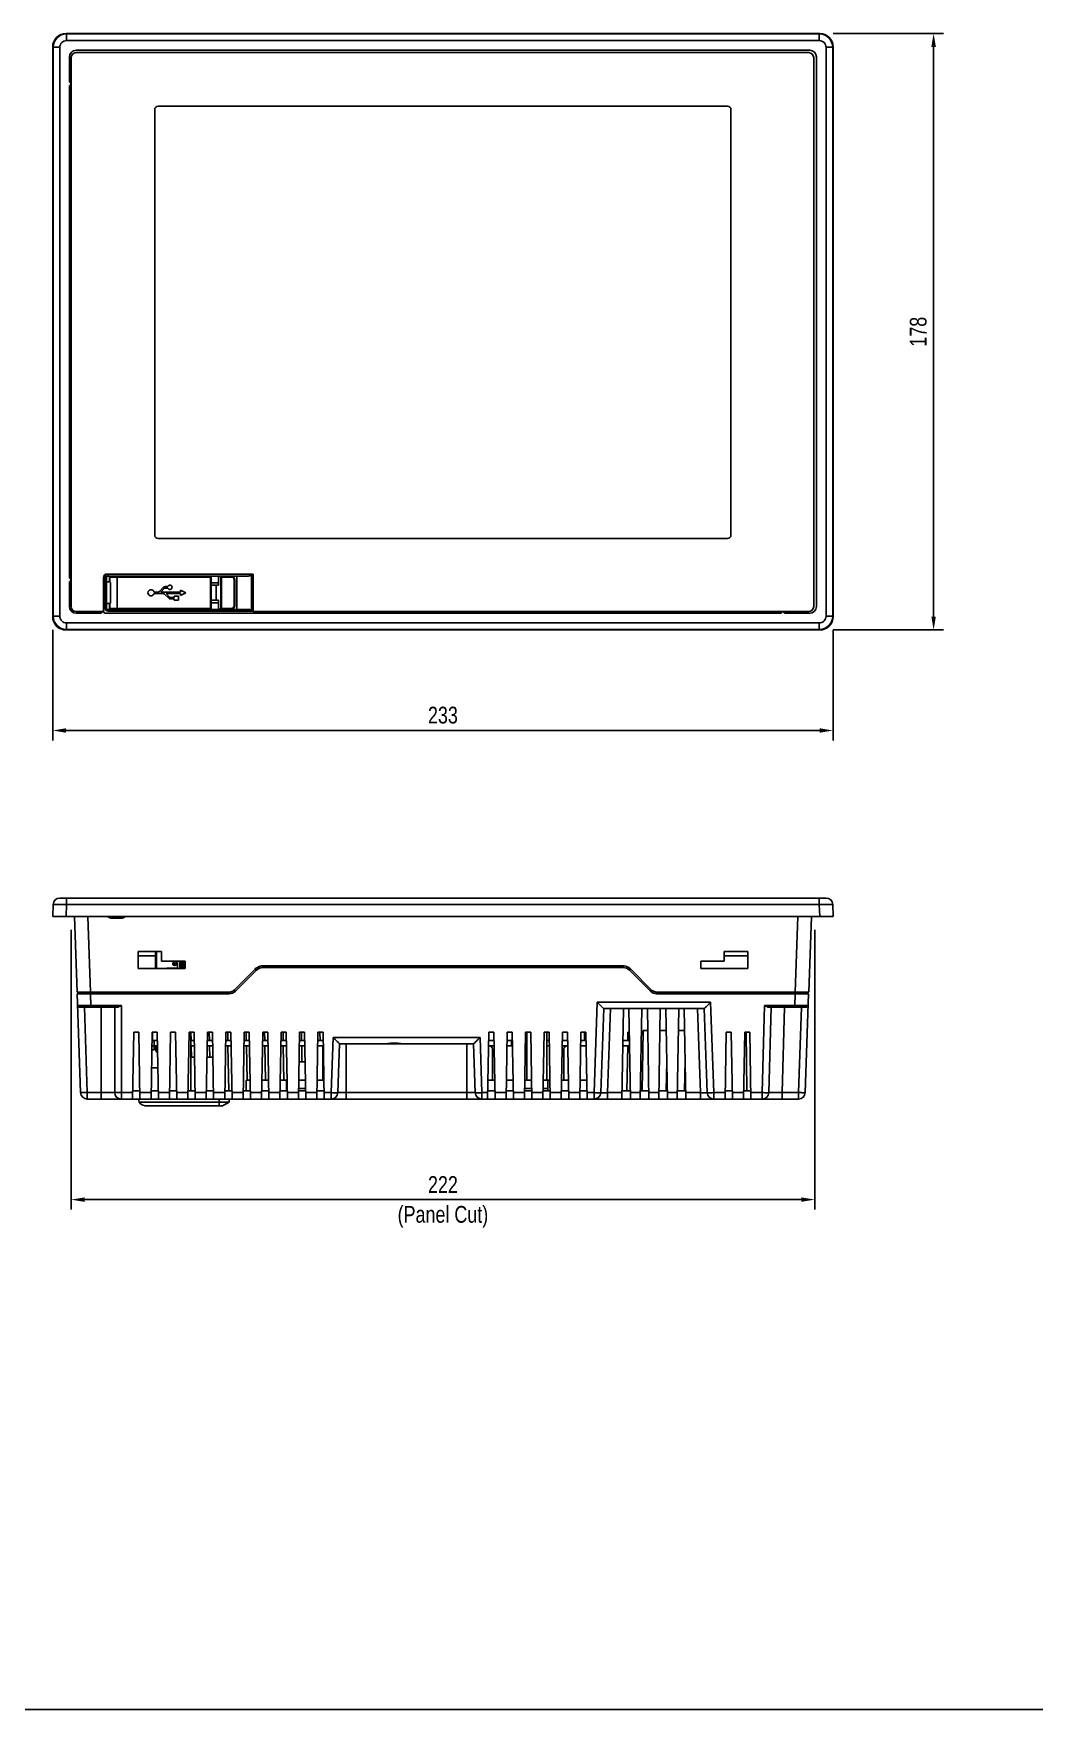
# Model space of a CAD drawing. Header units: millimetres. Extents: x -2 to 1186, y 0 to 841.
# Drawn here: x 273 to 572, y 0 to 500 of the extents above; entities that cross this region are included whole.
import ezdxf

# ---------------------------------------------------------------- set-up
doc = ezdxf.new("R2010")
doc.units = ezdxf.units.MM
doc.header["$LTSCALE"] = 65.395
doc.header["$PDMODE"] = 3
doc.header["$PDSIZE"] = 0.01
doc.layers.get('0').update_dxf_attribs({"linetype": 'CONTINUOUS'})
doc.layers.get('Defpoints').update_dxf_attribs({"linetype": 'CONTINUOUS'})
doc.layers.add('11_COMPONENTS', color=7, linetype='CONTINUOUS')
doc.styles.get("Standard").update_dxf_attribs({"font": 'NGULIM.TTF', "width": 0.8})
doc.dimstyles.get("Standard").update_dxf_attribs({"dimtxt": 5, "dimasz": 4, "dimexe": 3, "dimexo": 4, "dimgap": 2, "dimtad": 1, "dimdec": 3, "dimzin": 12, "dimdsep": 46, "dimtxsty": 'STANDARD', "dimcen": 0, "dimadec": 0, "dimazin": 1, "dimtp": 0.001, "dimtm": 0.001, "dimtfac": 1, "dimtdec": 3, "dimtofl": 0, "dimtmove": 0, "dimatfit": 3, "dimfxl": 1, "dimtolj": 1, "dimarcsym": 0})

# ---------------------------------------------------------------- blocks, each defined once
blk = doc.blocks.new('*D0')
at = {"color": 0, "lineweight": -2}
for p, q in [((511.52, 500.16), (544.52, 500.16)), ((541.52, 496.16), (541.52, 326.16)), ((511.52, 322.16), (544.52, 322.16))]:
    blk.add_line(p, q, dxfattribs=at)
at = {"color": 0}
for points in [[(540.85, 496.16), (542.19, 496.16), (541.52, 500.16)], [(540.85, 326.16), (542.19, 326.16), (541.52, 322.16)]]:
    blk.add_solid(points, dxfattribs=at)
at = {"layer": 'Defpoints', "color": 0}
for p in [(507.52, 500.16), (507.52, 322.16), (541.52, 322.16)]:
    blk.add_point(p, dxfattribs=at)
at = {"color": 0, "insert": (536.95, 411.16), "char_height": 5, "attachment_point": 5, "rotation": 90}
blk.add_mtext('\\A1;178', dxfattribs=at)
blk = doc.blocks.new('*D1')
at = {"color": 0, "lineweight": -2}
for p, q in [((278.52, 322.15), (278.52, 289.16)), ((511.52, 322.15), (511.52, 289.16)), ((282.52, 292.16), (507.52, 292.16))]:
    blk.add_line(p, q, dxfattribs=at)
at = {"color": 0}
for points in [[(282.52, 292.82), (282.52, 291.49), (278.52, 292.16)], [(507.52, 292.82), (507.52, 291.49), (511.52, 292.16)]]:
    blk.add_solid(points, dxfattribs=at)
at = {"layer": 'Defpoints', "color": 0}
for p in [(278.52, 326.15), (511.52, 326.15), (511.52, 292.16)]:
    blk.add_point(p, dxfattribs=at)
at = {"color": 0, "insert": (395.02, 296.72), "char_height": 5, "attachment_point": 5}
blk.add_mtext('\\A1;233', dxfattribs=at)
blk = doc.blocks.new('*D3')
at = {"color": 0, "lineweight": -2}
for p, q in [((284.02, 232.66), (284.02, 149.16)), ((506.02, 232.66), (506.02, 149.16)), ((502.02, 152.16), (288.02, 152.16))]:
    blk.add_line(p, q, dxfattribs=at)
at = {"color": 0}
for points in [[(288.02, 152.82), (288.02, 151.49), (284.02, 152.16)], [(502.02, 152.82), (502.02, 151.49), (506.02, 152.16)]]:
    blk.add_solid(points, dxfattribs=at)
at = {"layer": 'Defpoints', "color": 0}
for p in [(284.02, 236.66), (506.02, 236.66), (284.02, 152.16)]:
    blk.add_point(p, dxfattribs=at)
at = {"color": 0, "char_height": 5, "attachment_point": 5}
for s, insert in [('\\A1;222', (395.02, 156.66)), ('\\A1;(Panel Cut)', (395.02, 147.01))]:
    blk.add_mtext(s, dxfattribs=dict(at, insert=insert))

msp = doc.modelspace()

# ---------------------------------------------------------------- linework, layer by layer
at = {"color": 0}
msp.add_line((0, 0), (1186, 0), dxfattribs=at)
at = {"layer": '11_COMPONENTS', "color": 7, "linetype": 'Continuous'}
for p, q in [((278.5206, 496.1597), (278.5206, 326.1548)), ((278.6453, 496.0351), (278.5206, 496.1597)), ((278.6453, 496.0351), (278.6453, 326.2795)), ((280.644, 496.0351), (278.6453, 496.0351)), ((280.644, 496.0351), (280.644, 326.2795)), ((282.6428, 500.0326), (282.5182, 500.1573)), ((507.523, 500.1573), (282.5182, 500.1573)), ((282.6428, 498.0338), (282.6428, 500.0326)), ((507.3984, 500.0326), (282.6428, 500.0326)), ((507.3984, 498.0338), (282.6428, 498.0338)), ((504.5206, 495.1573), (285.5206, 495.1573)), ((507.3984, 500.0326), (507.523, 500.1573)), ((507.3984, 498.0338), (507.3984, 500.0326)), ((509.3972, 496.0351), (511.3959, 496.0351)), ((509.3972, 326.2795), (509.3972, 496.0351)), ((511.3959, 496.0351), (511.5206, 496.1597)), ((511.3959, 326.2795), (511.3959, 496.0351)), ((511.5206, 326.1548), (511.5206, 496.1597)), ((283.5206, 493.1573), (283.5206, 485.6573)), ((284.0206, 329.1573), (284.0206, 492.9573)), ((504.2206, 494.4573), (285.5206, 494.4573)), ((505.7206, 329.1573), (505.7206, 492.9573)), ((506.5206, 329.1573), (506.5206, 493.1573)), ((283.5206, 484.6573), (283.5206, 337.6573)), ((308.9706, 350.4573), (308.9706, 477.4573)), ((309.9706, 478.4573), (480.0206, 478.4573)), ((481.0206, 477.4573), (481.0206, 350.4573)), ((480.0206, 349.4573), (309.9706, 349.4573)), ((283.5206, 336.6573), (283.5206, 329.1573)), ((293.7206, 327.6573), (293.7206, 337.8573)), ((294.0706, 337.7623), (294.0706, 328.7623)), ((294.5706, 337.7623), (294.0706, 337.7623)), ((294.5706, 337.7623), (294.5706, 328.7623)), ((294.5706, 336.5123), (295.5706, 336.5123)), ((294.7206, 338.8573), (338.3206, 338.8573)), ((295.0706, 338.2623), (295.0706, 338.7623)), ((338.2654, 338.7623), (295.0706, 338.7623)), ((336.8823, 338.2623), (295.0706, 338.2623)), ((295.4994, 338.2623), (295.4994, 336.5123)), ((295.5706, 336.3623), (295.5706, 337.9623)), ((325.6706, 337.9623), (295.5706, 337.9623)), ((295.5711, 336.3623), (295.774, 336.3623)), ((325.8706, 338.1623), (295.7709, 338.1623)), ((295.774, 330.1623), (295.774, 336.3623)), ((297.7206, 328.3623), (297.7206, 338.1623)), ((299.6418, 338.2623), (299.6418, 338.1623)), ((312.927, 335.1123), (312.0494, 335.1123)), ((325.8706, 338.1623), (325.6706, 337.9623)), ((325.6706, 328.5623), (325.6706, 337.9623)), ((325.8706, 328.3623), (325.8706, 338.1623)), ((327.9877, 336.2623), (325.8706, 336.2623)), ((327.9877, 335.5123), (325.8706, 335.5123)), ((327.3478, 335.5123), (327.3478, 331.0123)), ((327.9877, 338.1623), (331.8706, 338.1623)), ((327.9877, 338.1623), (327.9877, 335.5123)), ((328.7325, 328.3684), (328.7325, 338.1562)), ((328.7325, 338.1562), (328.78, 338.1086)), ((328.78, 338.1086), (328.9264, 337.9623)), ((328.9264, 337.9623), (331.8706, 337.9623)), ((328.9264, 328.5623), (328.9264, 337.9623)), ((329.4706, 338.1623), (329.4706, 338.2623)), ((329.7706, 338.1623), (329.7706, 338.2623)), ((331.8706, 338.1623), (331.8706, 337.9623)), ((332.8706, 337.1623), (332.6706, 337.1623)), ((332.6706, 337.1623), (332.6706, 329.3623)), ((332.8706, 337.1623), (332.8706, 329.3623)), ((333.4706, 328.2623), (333.4706, 338.2623)), ((337.8295, 338.4623), (337.8295, 328.0623)), ((338.2654, 338.7623), (338.2654, 327.7623)), ((338.3206, 338.8573), (338.3206, 327.6573)), ((295.5706, 328.5623), (295.5706, 330.1623)), ((295.774, 330.1623), (295.5711, 330.1623)), ((309.9089, 333.4843), (308.7685, 333.4843)), ((308.7685, 333.0403), (311.4123, 333.0403)), ((311.5033, 334.8716), (310.4551, 333.725)), ((310.8366, 333.4843), (311.809, 334.5479)), ((316.6586, 333.4843), (310.8366, 333.4843)), ((311.9332, 332.8259), (313.1433, 331.6267)), ((312.082, 334.6683), (312.927, 334.6683)), ((313.4342, 331.9635), (312.3476, 333.0403)), ((312.3476, 333.0403), (316.6586, 333.0403)), ((313.6641, 331.4123), (314.8006, 331.4123)), ((314.8006, 331.8563), (313.6946, 331.8563)), ((316.0586, 332.2633), (314.8006, 332.2633)), ((314.8006, 332.2633), (314.8006, 331.8563)), ((314.8006, 331.4123), (314.8006, 331.0053)), ((314.8006, 331.0053), (316.0586, 331.0053)), ((316.0586, 331.0053), (316.0586, 332.2633)), ((318.2866, 333.2623), (316.6586, 334.0763)), ((316.6586, 334.0763), (316.6586, 333.4843)), ((316.6586, 332.4483), (318.2866, 333.2623)), ((316.6586, 333.0403), (316.6586, 332.4483)), ((327.9877, 331.0123), (325.8706, 331.0123)), ((327.9877, 330.2623), (325.8706, 330.2623)), ((327.9877, 331.0123), (327.9877, 328.3623)), ((278.6453, 326.2795), (278.5206, 326.1548)), ((280.644, 326.2795), (278.6453, 326.2795)), ((285.5206, 327.6573), (293.5206, 327.6573)), ((285.5206, 327.1573), (293.0206, 327.1573)), ((294.0206, 327.1573), (496.0206, 327.1573)), ((294.5706, 328.7623), (294.0706, 328.7623)), ((294.5706, 330.0123), (295.5706, 330.0123)), ((295.0706, 328.2623), (295.0706, 327.7623)), ((295.0706, 328.2623), (336.8823, 328.2623)), ((295.0706, 327.7623), (338.2654, 327.7623)), ((295.4994, 330.0123), (295.4994, 328.2623)), ((325.6706, 328.5623), (295.5706, 328.5623)), ((325.8706, 328.3623), (295.7706, 328.3623)), ((299.6418, 328.3623), (299.6418, 328.2623)), ((325.8706, 328.3623), (325.6706, 328.5623)), ((331.8706, 328.3623), (327.9877, 328.3623)), ((328.7325, 328.3684), (328.78, 328.4159)), ((328.78, 328.4159), (328.9264, 328.5623)), ((331.8706, 328.5623), (328.9264, 328.5623)), ((329.4706, 328.2623), (329.4706, 328.3623)), ((329.7706, 328.2623), (329.7706, 328.3623)), ((331.8706, 328.3623), (331.8706, 328.5623)), ((332.8706, 329.3623), (332.6706, 329.3623)), ((338.3206, 327.6573), (504.2206, 327.6573)), ((497.0206, 327.1573), (504.5206, 327.1573)), ((509.3972, 326.2795), (511.3959, 326.2795)), ((511.3959, 326.2795), (511.5206, 326.1548)), ((282.6428, 322.2819), (282.5182, 322.1573)), ((282.5182, 322.1573), (507.523, 322.1573)), ((282.6428, 324.2807), (282.6428, 322.2819)), ((282.6428, 324.2807), (507.3984, 324.2807)), ((282.6428, 322.2819), (507.3984, 322.2819)), ((507.3984, 324.2807), (507.3984, 322.2819)), ((507.3984, 322.2819), (507.523, 322.1573)), ((278.6453, 240.2271), (278.5206, 236.6573)), ((280.644, 242.1573), (509.3972, 242.1573)), ((282.6428, 240.2271), (282.5182, 236.6573)), ((282.6428, 242.1573), (282.6428, 240.2271)), ((282.6428, 240.2271), (507.3984, 240.2271)), ((507.3984, 242.1573), (507.3984, 240.2271)), ((507.3984, 240.2271), (507.523, 236.6573)), ((511.3959, 240.2271), (511.5206, 236.6573)), ((278.5206, 236.6573), (511.5206, 236.6573)), ((285.0206, 236.6573), (285.8088, 214.0873)), ((289.8063, 214.0873), (289.0182, 236.6573)), ((295.1706, 236.5573), (295.1203, 236.4902)), ((295.5143, 236.6573), (295.3595, 236.4239)), ((299.2289, 236.1899), (295.9122, 236.1899)), ((295.9123, 236.6573), (295.9123, 236.2573)), ((295.9123, 236.2573), (299.2289, 236.2573)), ((299.2289, 236.6573), (299.2289, 236.2573)), ((299.6269, 236.6573), (299.7817, 236.4239)), ((299.9706, 236.5573), (300.0209, 236.4902)), ((300.0777, 236.6137), (300.1162, 236.5653)), ((501.023, 236.6573), (500.2349, 214.0873)), ((504.2324, 214.0873), (505.0206, 236.6573)), ((304.0206, 221.1573), (304.0206, 226.1573)), ((304.0206, 226.1573), (311.0206, 226.1573)), ((309.1706, 226.1573), (309.1706, 221.1573)), ((311.0206, 226.1573), (311.0206, 223.3573)), ((486.0206, 226.1573), (479.0206, 226.1573)), ((479.0206, 226.1573), (479.0206, 223.3573)), ((486.0206, 221.1573), (486.0206, 226.1573)), ((304.0206, 224.8872), (309.1706, 224.8872)), ((318.0206, 221.1573), (304.0206, 221.1573)), ((311.0206, 223.3573), (318.0206, 223.3573)), ((314.9706, 221.1573), (314.8706, 221.2573)), ((315.8706, 221.2573), (314.8706, 221.2573)), ((314.9206, 223.3573), (314.9206, 223.1573)), ((315.5706, 223.3573), (315.5706, 223.1573)), ((315.7706, 221.1573), (315.8706, 221.2573)), ((316.2206, 223.3573), (316.2206, 223.1573)), ((316.6606, 221.1573), (316.6606, 222.8573)), ((316.9806, 222.8573), (316.6606, 222.8573)), ((316.9806, 221.4573), (316.6606, 221.4573)), ((316.9806, 221.2573), (316.6606, 221.2573)), ((316.9806, 222.8573), (316.9806, 221.1573)), ((317.6606, 221.1573), (317.6606, 222.8573)), ((317.9806, 222.8573), (317.6606, 222.8573)), ((317.9806, 221.4573), (317.6606, 221.4573)), ((317.9806, 221.2573), (317.6606, 221.2573)), ((317.9806, 222.8573), (317.9806, 221.1573)), ((318.0206, 223.3573), (318.0206, 221.1573)), ((332.723, 214.7132), (338.9651, 220.9554)), ((333.0774, 214.3604), (339.3187, 220.6017)), ((339.3274, 220.6104), (338.9734, 220.9637)), ((339.4212, 221.3348), (339.6149, 221.4582)), ((339.6149, 221.4582), (339.773, 221.5454)), ((339.773, 221.5454), (339.8353, 221.5768)), ((339.8353, 221.5768), (340.0187, 221.6595)), ((340.222, 221.7359), (340.3491, 221.7761)), ((341.2632, 221.4072), (341.2632, 221.9073)), ((341.2632, 221.9073), (448.778, 221.9073)), ((341.2632, 221.4072), (448.778, 221.4072)), ((448.778, 221.4072), (448.778, 221.9073)), ((449.5355, 221.8177), (449.553, 221.8135)), ((450.0181, 221.6613), (450.2079, 221.5757)), ((450.2079, 221.5758), (450.2509, 221.5543)), ((450.2509, 221.5543), (450.3681, 221.4917)), ((450.7138, 220.6104), (451.0678, 220.9637)), ((450.7225, 220.6017), (456.9638, 214.3604)), ((451.0761, 220.9554), (457.3182, 214.7132)), ((479.0206, 223.3573), (472.0206, 223.3573)), ((472.0206, 223.3573), (472.0206, 221.1573)), ((472.0206, 221.1573), (486.0206, 221.1573)), ((486.0206, 224.8872), (479.0206, 224.8872)), ((285.8088, 214.0873), (331.2106, 214.0873)), ((286.8564, 184.0874), (285.8262, 213.5872)), ((285.8262, 213.5872), (331.2106, 213.5872)), ((286.3743, 213.5872), (286.3542, 214.0873)), ((289.9466, 210.0697), (289.8238, 213.5872)), ((289.8762, 213.5872), (289.8762, 214.0873)), ((289.9466, 209.5872), (289.9466, 210.0697)), ((289.9466, 210.0697), (299.0206, 210.0697)), ((299.0206, 182.1572), (299.0206, 210.0697)), ((331.2106, 213.5872), (331.2106, 214.0873)), ((333.0861, 214.3691), (332.7321, 214.7224)), ((440.1464, 184.0874), (441.0892, 211.0874)), ((474.952, 211.0874), (441.0892, 211.0874)), ((456.9551, 214.3691), (457.3091, 214.7224)), ((458.8306, 214.0873), (504.2324, 214.0873)), ((458.8306, 213.5872), (458.8306, 214.0873)), ((458.8306, 213.5872), (504.215, 213.5872)), ((474.952, 211.0874), (475.8948, 184.0874)), ((491.0275, 210.0697), (490.3471, 184.0874)), ((491.0275, 210.0697), (500.0946, 210.0697)), ((500.0946, 210.0697), (500.2174, 213.5872)), ((500.0946, 209.5872), (500.0946, 210.0697)), ((500.165, 213.5872), (500.165, 214.0873)), ((503.1848, 184.0874), (504.215, 213.5872)), ((503.6669, 213.5872), (503.687, 214.0873)), ((297.7178, 209.5872), (286.4487, 209.5872)), ((288.8552, 184.1572), (287.9671, 209.5872)), ((293.0206, 182.1572), (293.0206, 209.5872)), ((297.0206, 184.1572), (297.0206, 209.5872)), ((442.1451, 184.0874), (443.0206, 209.1572)), ((473.0217, 209.1572), (443.0195, 209.1572)), ((444.1439, 184.0874), (445.0194, 209.1572)), ((448.4282, 182.1572), (448.8995, 209.1573)), ((451.0255, 182.1572), (450.5542, 209.1573)), ((453.9316, 182.1572), (454.4029, 209.1573)), ((456.5288, 182.1572), (456.0575, 209.1573)), ((459.4349, 182.1572), (459.9062, 209.1573)), ((462.0322, 182.1572), (461.5609, 209.1573)), ((464.9383, 182.1572), (465.4096, 209.1573)), ((467.5355, 182.1572), (467.0642, 209.1573)), ((471.8973, 184.0874), (471.0218, 209.1572)), ((473.8961, 184.0874), (473.0206, 209.1578)), ((503.5924, 209.5872), (492.3177, 209.5872)), ((493.0137, 209.5872), (492.3464, 184.1048)), ((496.345, 184.1048), (497.0123, 209.5872)), ((502.0759, 209.5872), (501.186, 184.1048)), ((302.3715, 182.1572), (302.7206, 202.1572)), ((304.2206, 202.1572), (302.7206, 202.1572)), ((304.5697, 182.1572), (304.2206, 202.1572)), ((307.8715, 182.1572), (308.2206, 202.1572)), ((309.7206, 202.1572), (308.2206, 202.1572)), ((308.3196, 202.1572), (308.3196, 199.6372)), ((310.0697, 182.1572), (309.7206, 202.1572)), ((313.3715, 182.1572), (313.7206, 202.1572)), ((315.2206, 202.1572), (313.7206, 202.1572)), ((315.5697, 182.1572), (315.2206, 202.1572)), ((318.8715, 182.1572), (319.2206, 202.1572)), ((320.7206, 202.1572), (319.2206, 202.1572)), ((319.7206, 202.1572), (319.7206, 184.6572)), ((319.8209, 199.6372), (319.7769, 202.1572)), ((321.0697, 182.1572), (320.7206, 202.1572)), ((324.3715, 182.1572), (324.7206, 202.1572)), ((326.2206, 202.1572), (324.7206, 202.1572)), ((325.3209, 199.6372), (325.2769, 202.1572)), ((326.5697, 182.1572), (326.2206, 202.1572)), ((329.8715, 182.1572), (330.2206, 202.1572)), ((331.7206, 202.1572), (330.2206, 202.1572)), ((330.8209, 199.6372), (330.7769, 202.1572)), ((332.0697, 182.1572), (331.7206, 202.1572)), ((335.3715, 182.1572), (335.7206, 202.1572)), ((337.2206, 202.1572), (335.7206, 202.1572)), ((336.3209, 199.6372), (336.2769, 202.1572)), ((337.5697, 182.1572), (337.2206, 202.1572)), ((340.8715, 182.1572), (341.2206, 202.1572)), ((342.7206, 202.1572), (341.2206, 202.1572)), ((341.8209, 199.6372), (341.7769, 202.1572)), ((343.0697, 182.1572), (342.7206, 202.1572)), ((346.3715, 182.1572), (346.7206, 202.1572)), ((348.2206, 202.1572), (346.7206, 202.1572)), ((347.3209, 199.6372), (347.2769, 202.1572)), ((348.5697, 182.1572), (348.2206, 202.1572)), ((351.8715, 182.1572), (352.2206, 202.1572)), ((353.7206, 202.1572), (352.2206, 202.1572)), ((352.8209, 199.6372), (352.7769, 202.1572)), ((354.0697, 182.1572), (353.7206, 202.1572)), ((357.3715, 182.1572), (357.7206, 202.1572)), ((359.2206, 202.1572), (357.7206, 202.1572)), ((358.3209, 199.6372), (358.2769, 202.1572)), ((359.5697, 182.1572), (359.2206, 202.1572)), ((361.663, 184.0874), (362.2392, 200.5874)), ((406.102, 200.5874), (362.2392, 200.5874)), ((406.102, 200.5874), (406.6782, 184.0874)), ((408.3715, 182.1572), (408.7206, 202.1572)), ((410.2206, 202.1572), (408.7206, 202.1572)), ((410.5697, 182.1572), (410.2206, 202.1572)), ((413.8715, 182.1572), (414.2206, 202.1572)), ((415.7206, 202.1572), (414.2206, 202.1572)), ((416.0697, 182.1572), (415.7206, 202.1572)), ((419.3715, 182.1572), (419.7206, 202.1572)), ((421.2206, 202.1572), (419.7206, 202.1572)), ((420.1008, 202.1572), (420.1008, 187.7772)), ((421.5697, 182.1572), (421.2206, 202.1572)), ((424.8715, 182.1572), (425.2206, 202.1572)), ((426.7206, 202.1572), (425.2206, 202.1572)), ((426.0206, 202.1572), (426.0206, 187.7772)), ((427.0697, 182.1572), (426.7206, 202.1572)), ((430.3715, 182.1572), (430.7206, 202.1572)), ((432.2206, 202.1572), (430.7206, 202.1572)), ((432.5697, 182.1572), (432.2206, 202.1572)), ((435.8715, 182.1572), (436.2206, 202.1572)), ((437.7206, 202.1572), (436.2206, 202.1572)), ((437.3196, 202.1572), (437.3196, 199.6372)), ((438.0697, 182.1572), (437.7206, 202.1572)), ((450.2329, 199.6372), (450.2769, 202.1572)), ((450.2769, 202.1572), (450.6764, 202.1572)), ((454.8411, 202.6572), (454.5269, 184.6572)), ((456.171, 202.6572), (454.8411, 202.6572)), ((461.6743, 202.6572), (459.7928, 202.6572)), ((467.1777, 202.6572), (465.2961, 202.6572)), ((479.2659, 182.1572), (479.615, 202.1572)), ((481.115, 202.1572), (479.615, 202.1572)), ((481.4641, 182.1572), (481.115, 202.1572)), ((484.7659, 182.1572), (485.115, 202.1572)), ((485.0801, 200.1572), (485.5411, 200.1572)), ((486.615, 202.1572), (485.115, 202.1572)), ((485.8008, 184.6572), (485.5075, 202.1638)), ((486.9641, 182.1572), (486.615, 202.1572)), ((308.8189, 196.8572), (308.1281, 196.8572)), ((309.7925, 198.0372), (308.1487, 198.0372)), ((309.7646, 199.6372), (308.1766, 199.6372)), ((308.8189, 198.0372), (308.8189, 196.8572)), ((308.8352, 198.0372), (308.8352, 199.6372)), ((309.3196, 198.0372), (309.3196, 196.6372)), ((309.817, 196.6372), (309.3196, 196.6372)), ((320.7646, 199.6372), (319.7206, 199.6372)), ((320.7925, 198.0372), (319.7206, 198.0372)), ((319.9078, 194.6572), (319.8488, 198.0372)), ((326.2925, 198.0372), (324.6487, 198.0372)), ((326.2646, 199.6372), (324.6766, 199.6372)), ((325.4078, 194.6572), (325.3488, 198.0372)), ((331.7925, 198.0372), (330.1487, 198.0372)), ((331.7646, 199.6372), (330.1766, 199.6372)), ((331.0823, 184.6572), (330.8488, 198.0372)), ((337.2925, 198.0372), (335.6487, 198.0372)), ((337.2646, 199.6372), (335.6766, 199.6372)), ((336.5279, 187.7772), (336.3488, 198.0372)), ((342.7925, 198.0372), (341.1487, 198.0372)), ((342.7646, 199.6372), (341.1766, 199.6372)), ((342.0279, 187.7772), (341.8488, 198.0372)), ((348.2925, 198.0372), (346.6487, 198.0372)), ((348.2646, 199.6372), (346.6766, 199.6372)), ((347.5279, 187.7772), (347.3488, 198.0372)), ((353.7925, 198.0372), (352.1487, 198.0372)), ((353.7646, 199.6372), (352.1766, 199.6372)), ((352.9319, 193.2772), (352.8488, 198.0372)), ((359.2925, 198.0372), (357.6487, 198.0372)), ((359.2646, 199.6372), (357.6766, 199.6372)), ((359.1234, 187.7772), (359.1234, 198.0372)), ((359.1234, 197.0572), (359.3096, 197.0572)), ((363.6618, 184.0874), (364.1706, 198.6578)), ((404.1717, 198.6572), (364.1695, 198.6572)), ((366.1706, 182.1572), (366.1706, 198.6572)), ((402.1706, 182.1572), (402.1706, 198.6572)), ((404.6794, 184.0874), (404.1706, 198.6578)), ((408.649, 198.0572), (408.8434, 198.0572)), ((410.2646, 199.6372), (408.6766, 199.6372)), ((410.2925, 198.0372), (408.9449, 198.0372)), ((409.8434, 197.0572), (409.8434, 187.7772)), ((410.317, 196.6372), (409.8434, 196.6372)), ((410.3257, 196.1372), (409.8434, 196.1372)), ((415.519, 198.0372), (414.1487, 198.0372)), ((415.7646, 199.6372), (414.1766, 199.6372)), ((415.519, 198.0372), (415.519, 199.6372)), ((415.7922, 198.0572), (415.519, 198.0572)), ((426.7646, 199.6372), (426.0206, 199.6372)), ((426.7925, 198.0372), (426.0206, 198.0372)), ((430.6316, 197.0572), (431.1135, 197.0572)), ((432.012, 198.0372), (430.6487, 198.0372)), ((432.2646, 199.6372), (430.6766, 199.6372)), ((431.1135, 197.0572), (431.1135, 187.7772)), ((431.3435, 198.0372), (431.3435, 197.6695)), ((432.1135, 198.0572), (432.2922, 198.0572)), ((436.149, 198.0572), (437.3209, 198.0572)), ((437.7646, 199.6372), (436.1766, 199.6372)), ((450.7483, 198.0372), (448.7054, 198.0372)), ((450.7204, 199.6372), (448.7334, 199.6372)), ((449.9714, 184.6572), (450.205, 198.0372)), ((309.9074, 191.4572), (308.0338, 191.4572)), ((320.8515, 194.6572), (319.7206, 194.6572)), ((326.3515, 194.6572), (324.5897, 194.6572)), ((353.8756, 193.2772), (352.0656, 193.2772)), ((426.0706, 193.2772), (426.0206, 193.2772)), ((426.0706, 193.2772), (426.0706, 187.7772)), ((461.6875, 184.6572), (461.835, 193.4559)), ((467.1875, 184.6572), (467.3366, 193.5539)), ((336.3211, 187.7772), (336.3211, 184.6572)), ((336.3211, 187.7772), (337.4716, 187.7772)), ((340.9696, 187.7772), (342.9716, 187.7772)), ((346.4696, 187.7772), (348.4716, 187.7772)), ((348.3211, 184.6572), (348.3211, 187.7772)), ((348.3211, 185.2772), (348.5152, 185.2772)), ((351.926, 185.2772), (354.0152, 185.2772)), ((351.9696, 187.7772), (353.9716, 187.7772)), ((357.4696, 187.7772), (359.4716, 187.7772)), ((408.4696, 187.7772), (410.4716, 187.7772)), ((413.9696, 187.7772), (415.9716, 187.7772)), ((419.426, 185.2772), (421.5152, 185.2772)), ((419.4696, 187.7772), (421.4716, 187.7772)), ((424.926, 185.2772), (426.3211, 185.2772)), ((424.9696, 187.7772), (426.9716, 187.7772)), ((426.3211, 187.7772), (426.3211, 184.6572)), ((430.4696, 187.7772), (432.4716, 187.7772)), ((435.9696, 187.7772), (437.9716, 187.7772)), ((286.8564, 184.0874), (288.8552, 184.1572)), ((288.8552, 182.1572), (288.8552, 184.1572)), ((297.0206, 184.1572), (288.8552, 184.1572)), ((288.8552, 182.1572), (501.186, 182.1572)), ((302.4052, 184.0874), (299.0206, 184.0874)), ((302.4151, 184.6572), (304.5261, 184.6572)), ((304.1461, 182.0874), (304.1436, 182.1572)), ((304.3538, 181.2672), (331.2192, 181.2672)), ((307.9052, 184.0874), (304.536, 184.0874)), ((306.1448, 180.1572), (329.2034, 180.1572)), ((307.9151, 184.6572), (310.0261, 184.6572)), ((313.4052, 184.0874), (310.036, 184.0874)), ((313.4151, 184.6572), (315.5261, 184.6572)), ((318.9052, 184.0874), (315.536, 184.0874)), ((318.9151, 184.6572), (321.0261, 184.6572)), ((324.4052, 184.0874), (321.036, 184.0874)), ((324.4151, 184.6572), (326.5261, 184.6572)), ((329.9052, 184.0874), (326.536, 184.0874)), ((328.2192, 180.1572), (328.2192, 182.1572)), ((329.2034, 180.1572), (331.2192, 181.2672)), ((329.9151, 184.6572), (332.0261, 184.6572)), ((331.2192, 181.2672), (331.2192, 182.1572)), ((335.4052, 184.0874), (332.036, 184.0874)), ((335.4151, 184.6572), (337.5261, 184.6572)), ((340.9052, 184.0874), (337.536, 184.0874)), ((340.9151, 184.6572), (343.0261, 184.6572)), ((346.4052, 184.0874), (343.036, 184.0874)), ((346.4151, 184.6572), (348.5261, 184.6572)), ((351.9052, 184.0874), (348.536, 184.0874)), ((351.9151, 184.6572), (354.0261, 184.6572)), ((357.4052, 184.0874), (354.036, 184.0874)), ((357.4151, 184.6572), (359.5261, 184.6572)), ((359.536, 184.0874), (361.663, 184.0874)), ((361.663, 184.0874), (361.663, 182.1572)), ((404.6794, 184.0874), (363.6618, 184.0874)), ((408.4052, 184.0874), (406.6782, 184.0874)), ((406.6782, 182.1572), (406.6782, 184.0874)), ((408.4151, 184.6572), (410.5261, 184.6572)), ((413.9052, 184.0874), (410.536, 184.0874)), ((413.9151, 184.6572), (416.0261, 184.6572)), ((419.4052, 184.0874), (416.036, 184.0874)), ((419.4151, 184.6572), (421.5261, 184.6572)), ((424.9052, 184.0874), (421.536, 184.0874)), ((424.9151, 184.6572), (427.0261, 184.6572)), ((430.4052, 184.0874), (427.036, 184.0874)), ((430.4151, 184.6572), (432.5261, 184.6572)), ((435.9052, 184.0874), (432.536, 184.0874)), ((435.9151, 184.6572), (438.0261, 184.6572)), ((438.036, 184.0874), (440.1464, 184.0874)), ((440.1464, 184.0874), (440.1464, 182.1572)), ((448.4619, 184.0874), (444.1439, 184.0874)), ((444.1439, 182.1572), (444.1439, 184.0874)), ((448.4719, 184.6572), (450.9818, 184.6572)), ((453.9653, 184.0874), (450.9918, 184.0874)), ((453.9752, 184.6572), (456.4852, 184.6572)), ((459.4686, 184.0874), (456.4951, 184.0874)), ((459.4786, 184.6572), (461.9885, 184.6572)), ((464.972, 184.0874), (461.9985, 184.0874)), ((464.9819, 184.6572), (467.4919, 184.6572)), ((471.8973, 184.0874), (467.5018, 184.0874)), ((471.8973, 182.1572), (471.8973, 184.0874)), ((479.2996, 184.0874), (475.8948, 184.0874)), ((475.8948, 182.1572), (475.8948, 184.0874)), ((479.3096, 184.6572), (481.4205, 184.6572)), ((484.7996, 184.0874), (481.4305, 184.0874)), ((484.8096, 184.6572), (486.9205, 184.6572)), ((490.3471, 184.0874), (486.9305, 184.0874)), ((490.3471, 182.1572), (490.3471, 184.0874)), ((501.186, 184.1048), (496.345, 184.1048)), ((496.345, 182.1572), (496.345, 184.1048)), ((501.186, 182.1572), (501.186, 184.1048))]:
    msp.add_line(p, q, dxfattribs=at)
at = {"layer": '11_COMPONENTS', "color": 186, "linetype": 'Continuous'}
for p, q in [((309.5206, 226.1573), (309.5206, 221.1573)), ((314.4706, 222.8589), (314.4706, 223.3573)), ((315.7206, 222.9073), (315.4217, 222.9073)), ((315.7706, 221.2973), (315.7706, 222.8573)), ((316.6706, 223.3573), (316.6706, 222.8573)), ((316.8206, 222.8573), (316.8206, 223.1973)), ((317.7206, 222.9812), (317.7206, 222.8573)), ((318.0206, 223.2852), (317.7363, 223.0176))]:
    msp.add_line(p, q, dxfattribs=at)
at = {"layer": '11_COMPONENTS', "color": 40, "linetype": 'Continuous'}
for p, q in [((312.6206, 221.1573), (312.6206, 221.2573)), ((312.6206, 221.2573), (314.7206, 221.2573)), ((316.5206, 221.2573), (316.5206, 223.1573)), ((316.5206, 223.1573), (317.1206, 223.1573)), ((316.6606, 221.2573), (316.5206, 221.2573)), ((317.1206, 221.2573), (316.9806, 221.2573)), ((317.1206, 223.1573), (317.1206, 221.2573)), ((317.5206, 221.2573), (317.5206, 223.1573)), ((317.5206, 223.1573), (318.0206, 223.1573)), ((317.6606, 221.2573), (317.5206, 221.2573)), ((318.0206, 221.2573), (317.9806, 221.2573))]:
    msp.add_line(p, q, dxfattribs=at)
at = {"layer": '11_COMPONENTS', "color": 104, "linetype": 'Continuous'}
msp.add_line((454.7604, 198.0372), (454.2088, 198.0372), dxfattribs=at)
at = {"layer": '11_COMPONENTS', "color": 186, "linetype": 'Continuous', "const_width": 0.1189}
msp.add_lwpolyline([(309.4706, 226.1573), (309.4706, 221.1573)], dxfattribs=at)
at = {"layer": '11_COMPONENTS', "color": 7, "linetype": 'Continuous'}
for points in [[(338.9651, 220.9554), (339.1063, 221.0883), (339.2622, 221.2181), (339.4212, 221.3348)], [(340.0187, 221.6595), (340.086, 221.6865), (340.222, 221.7359)], [(340.3491, 221.7761), (340.4704, 221.8091), (340.5071, 221.8181)], [(449.553, 221.8135), (449.6491, 221.7884), (449.7575, 221.7561), (449.874, 221.7169), (449.9991, 221.6691), (450.0181, 221.6613)], [(450.3681, 221.4917), (450.5089, 221.4079), (450.642, 221.3195), (450.7654, 221.2287), (450.8889, 221.1283), (451.0093, 221.0203), (451.0761, 220.9554)], [(377.4863, 198.6572), (378.1222, 198.6709), (379.5704, 198.7387), (380.5206, 198.7586)], [(380.5206, 198.7586), (381.4032, 198.7412), (382.8504, 198.6735), (383.5523, 198.6572)]]:
    msp.add_lwpolyline(points, dxfattribs=at)
for centre, radius in [((314.9006, 222.6673), 0.1972), ((314.8706, 221.2573), 0.0375), ((314.8706, 221.2573), 0.00635), ((315.8706, 221.2573), 0.0375), ((315.8706, 221.2573), 0.00635)]:
    msp.add_circle(centre, radius, dxfattribs=at)
for centre, radius, start, end in [((282.6455, 496.0324), 4.0002, 90.038064, 179.961877), ((282.6427, 496.0352), 1.9987, 89.997098, 180.002902), ((285.5206, 493.1573), 2, 90, 180), ((504.5206, 493.1573), 2, 0, 90), ((507.3957, 496.0324), 4.0002, 0.038065, 89.961868), ((507.3985, 496.0352), 1.9987, 359.997098, 90.002902), ((285.5206, 492.9573), 1.5, 90, 180), ((504.2206, 492.9573), 1.5, 0, 90), ((283.5206, 485.1573), 0.5, 270, 90), ((309.9706, 477.4573), 1, 90, 180), ((480.0206, 477.4573), 1, 0, 90), ((309.9706, 350.4573), 1, 180, 270), ((480.0206, 350.4573), 1, 270, 0), ((283.5206, 337.1573), 0.5, 270, 90), ((294.7206, 337.8573), 1, 90, 180), ((295.0706, 337.7623), 1, 90, 180), ((295.0706, 337.7623), 0.5, 90, 180), ((295.7706, 337.9623), 0.2, 89.99811, 180), ((312.0494, 334.3724), 0.7399, 90, 137.568), ((313.5156, 334.8903), 0.629, 200.666127, 159.333873), ((331.8706, 337.1623), 1, 0, 90), ((331.8706, 337.1623), 0.8, 0, 90), ((307.8706, 333.2623), 0.925, 13.887069, 346.112931), ((309.9089, 334.2243), 0.74, 270, 317.568), ((311.4123, 332.3002), 0.74, 45.258, 90), ((312.082, 334.2984), 0.3699, 90, 137.568), ((313.6641, 332.1522), 0.74, 225.258, 270), ((313.6946, 332.2262), 0.37, 225.258, 270), ((282.6455, 326.2822), 4.0002, 180.038065, 269.961869), ((282.6427, 326.2794), 1.9987, 179.997098, 270.002902), ((285.5206, 329.1573), 2, 180, 270), ((285.5206, 329.1573), 1.5, 180, 270), ((293.5206, 327.1573), 0.5, 0, 180), ((295.0706, 328.7623), 1, 180, 270), ((295.0706, 328.7623), 0.5, 180, 270), ((295.7706, 328.5623), 0.2, 180, 270.00017), ((331.8706, 329.3623), 1, 270, 0), ((331.8706, 329.3623), 0.8, 270, 0), ((496.5206, 327.1573), 0.5, 0, 180), ((504.2206, 329.1573), 1.5, 270, 0), ((504.5206, 329.1573), 2, 270, 0), ((507.3957, 326.2822), 4.0002, 270.038065, 359.961869), ((507.3985, 326.2794), 1.9987, 269.997098, 0.002902), ((280.6442, 240.1573), 2, 90.003254, 178.000114), ((509.3972, 240.1573), 2, 2, 90), ((294.0709, 235.5031), 1.4285, 49.221616, 52.152094), ((296.6951, 238.5453), 2.5891, 229.216555, 230.88546), ((297.5706, 239.7573), 4, 230.82818, 236.44269), ((296.6418, 238.4793), 2.5043, 230.877856, 232.585765), ((296.8835, 238.7967), 2.9033, 232.604619, 234.776716), ((296.9456, 238.8849), 3.0112, 234.779015, 236.896474), ((295.9123, 237.2573), 1, 236.44269, 270), ((295.9124, 237.409), 1.2191, 259.8379, 269.989985), ((299.2289, 237.2573), 1, 270, 303.55731), ((299.2289, 237.4072), 1.2173, 270.000007, 280.177567), ((297.5706, 239.7573), 4, 303.55731, 308.57224), ((298.2137, 238.8587), 2.9794, 303.09396, 305.235354), ((298.2609, 238.7909), 2.8967, 305.247113, 307.416264), ((297.6145, 239.6364), 3.961, 307.411444, 308.288641), ((297.6108, 239.6431), 3.9686, 308.269903, 309.111668), ((301.0053, 235.4689), 1.4117, 122.084492, 129.13561), ((341.2503, 218.6702), 3.2317, 134.075535, 135.021256), ((341.2669, 218.6525), 3.256, 127.516689, 134.069301), ((341.2649, 218.6553), 3.2525, 120.019429, 127.51882), ((341.2632, 218.6572), 2.75, 90, 135), ((341.2606, 218.6615), 3.2451, 116.05331, 120.00758), ((341.2647, 218.6538), 3.2537, 104.94186, 112.517494), ((341.2599, 218.6696), 3.2372, 103.447997, 104.932017), ((341.2647, 218.6448), 3.2625, 90.026155, 103.428303), ((448.7765, 218.6448), 3.2625, 76.546339, 89.973746), ((448.778, 218.6572), 2.75, 45, 89.999989), ((448.7812, 218.6696), 3.2372, 75.086202, 76.526465), ((448.7765, 218.6541), 3.2535, 67.56706, 75.076497), ((448.7807, 218.6615), 3.245, 59.982628, 63.906236), ((448.7699, 218.6467), 3.2632, 45.947011, 59.950325), ((448.7909, 218.6702), 3.2317, 44.978744, 45.924142), ((286.4487, 210.0872), 0.5, 182, 270), ((331.2106, 216.2272), 2.64, 270, 315), ((331.2103, 216.2295), 2.1422, 270.008909, 277.520774), ((331.2105, 216.2283), 2.1411, 277.51974, 282.076203), ((331.2103, 216.2291), 2.1418, 282.076214, 286.065164), ((331.2092, 216.2309), 2.1439, 286.079441, 296.960332), ((331.2117, 216.2249), 2.1374, 296.972281, 299.163004), ((331.2099, 216.2283), 2.1412, 299.163101, 301.711516), ((331.206, 216.2333), 2.1476, 301.729734, 314.941483), ((458.8306, 216.2272), 2.64, 225, 270), ((458.8327, 216.23), 2.1434, 225.043884, 234.020164), ((458.8316, 216.2288), 2.1418, 234.024005, 238.29157), ((458.8313, 216.2283), 2.1412, 238.29167, 240.831138), ((458.8294, 216.2249), 2.1374, 240.831236, 243.010678), ((458.832, 216.2309), 2.1439, 243.022684, 253.914753), ((458.8308, 216.2289), 2.1416, 253.929043, 262.47538), ((458.8311, 216.2313), 2.1441, 262.476547, 263.928384), ((458.8308, 216.2277), 2.1405, 263.926093, 269.993524), ((503.5923, 210.0872), 0.5, 270.021947, 358.000766), ((309.8196, 196.6372), 0.5, 180, 270), ((408.8434, 197.0572), 1, 0, 90), ((432.1135, 197.0572), 1, 90, 180), ((437.3209, 197.0572), 1, 61.249074, 90), ((288.8552, 184.1572), 2, 182, 270), ((299.0206, 184.1572), 2, 180, 270), ((306.1448, 182.1572), 2, 182, 270), ((361.663, 184.1572), 2, 270, 358), ((406.6782, 184.1572), 2, 182, 270), ((440.1464, 184.1572), 2, 270, 358), ((475.8948, 184.1572), 2, 182.000002, 270), ((490.3471, 184.1572), 2, 270, 358.5), ((501.186, 184.1572), 2, 270, 358)]:
    msp.add_arc(centre, radius, start, end, dxfattribs=at)
at = {"layer": '11_COMPONENTS', "color": 186, "linetype": 'Continuous'}
for centre, radius, start, end in [((314.9206, 222.5273), 0.55, 146.44288, 33.36607), ((314.4206, 222.8589), 0.05, 326.442702, 0.000133), ((315.4217, 222.8573), 0.05, 90.000001, 213.366103), ((315.7206, 222.8573), 0.05, 0, 90), ((316.2206, 221.2973), 0.45, 179.999961, 198.126656), ((317.2706, 223.1973), 0.45, 159.17162, 180.000036), ((317.7706, 222.9812), 0.05, 133.263886, 179.999787)]:
    msp.add_arc(centre, radius, start, end, dxfattribs=at)
at = {"layer": '11_COMPONENTS', "color": 7, "linetype": 'Continuous'}
for centre, major_axis, ratio, start_param, end_param in [((282.523, 496.1548), (2.8319, -2.8319), 0.99878277, 2.35680348, 3.92638183), ((507.5182, 496.1548), (2.8319, 2.8319), 0.99878277, -0.78478918, 0.78478918), ((328.7201, 337.9623), (0, 0.2), 0.25255961, -0.24738625, 0), ((282.523, 326.1597), (2.8319, 2.8319), 0.99878277, -3.92638183, -2.35680348), ((328.7201, 328.5623), (0, 0.2), 0.25255961, -3.14159265, -2.8942064), ((507.5182, 326.1597), (-2.8319, 2.8319), 0.99878277, -3.92638183, -2.35680348)]:
    msp.add_ellipse(centre, major_axis=major_axis, ratio=ratio, start_param=start_param, end_param=end_param, dxfattribs=at)
for points in [[(337.8295, 338.4623), (337.5584, 338.2872), (337.205, 338.2623), (336.8823, 338.2623)], [(338.2654, 338.7623), (338.1214, 338.6604), (337.9777, 338.558), (337.8295, 338.4623)], [(336.8823, 328.2623), (337.205, 328.2623), (337.5584, 328.2373), (337.8295, 328.0623)], [(337.8295, 328.0623), (337.9777, 327.9666), (338.1214, 327.8641), (338.2654, 327.7623)], [(295.0358, 236.6366), (295.0264, 236.6187), (295.0151, 236.6017), (295.0039, 236.5848)], [(295.3393, 236.4081), (295.3258, 236.3936), (295.3134, 236.3781), (295.3011, 236.3625)], [(295.3011, 236.3625), (295.3608, 236.3236), (295.4254, 236.2914), (295.492, 236.2659)], [(295.492, 236.2659), (295.5583, 236.2406), (295.6274, 236.2216), (295.6973, 236.209)], [(299.444, 236.2091), (299.5142, 236.2217), (299.5835, 236.2407), (299.65, 236.2662)], [(299.65, 236.2662), (299.7165, 236.2917), (299.7808, 236.3238), (299.8405, 236.3627)], [(299.8016, 236.4084), (299.8152, 236.3938), (299.8277, 236.3782), (299.8401, 236.3625)]]:
    msp.add_open_spline(points, degree=3, dxfattribs=at)
for points, knots in [([(278.6453, 240.2271), (278.6454, 240.2339), (278.6849, 240.2324), (278.7301, 240.2427), (278.8324, 240.2441), (278.9612, 240.2494), (279.1296, 240.252), (279.418, 240.2554), (279.8531, 240.2565), (280.4509, 240.2544), (281.1332, 240.2487), (281.8733, 240.2396), (282.3832, 240.2316), (282.6428, 240.2271)], [0, 0, 0, 0, 0.00513816, 0.01965305, 0.04353811, 0.0766366, 0.11860778, 0.1690313, 0.29336624, 0.4447672, 0.61750935, 0.80518995, 1, 1, 1, 1]), ([(507.3984, 240.2271), (507.658, 240.2316), (508.1679, 240.2396), (508.908, 240.2487), (509.5903, 240.2544), (510.188, 240.2565), (510.6232, 240.2554), (510.9116, 240.252), (511.08, 240.2494), (511.2088, 240.2441), (511.311, 240.2427), (511.3564, 240.2324), (511.3957, 240.2339), (511.3959, 240.2271)], [0, 0, 0, 0, 0.19480877, 0.38248622, 0.55522693, 0.7066277, 0.83096562, 0.88139227, 0.92336491, 0.95645979, 0.98033738, 0.99484995, 1, 1, 1, 1]), ([(295.3595, 236.4239), (295.3575, 236.4253), (295.3485, 236.4174), (295.3436, 236.4127), (295.3393, 236.4081)], [0, 0, 0, 0, 0.2819816, 1, 1, 1, 1]), ([(299.7817, 236.4239), (299.7837, 236.4253), (299.7925, 236.4176), (299.7975, 236.4129), (299.8016, 236.4084)], [0, 0, 0, 0, 0.28238892, 1, 1, 1, 1]), ([(289.9466, 210.0697), (289.6869, 210.0686), (289.1769, 210.0666), (288.4366, 210.0643), (287.754, 210.0629), (287.1562, 210.0625), (286.721, 210.0624), (286.4328, 210.0638), (286.2643, 210.0634), (286.1361, 210.0674), (286.0331, 210.0616), (285.9898, 210.0752), (285.9494, 210.0633), (285.9491, 210.0697)], [0, 0, 0, 0, 0.19491917, 0.38271792, 0.5555755, 0.70706772, 0.83145464, 0.88188441, 0.9238439, 0.95690686, 0.98072674, 0.99513604, 1, 1, 1, 1]), ([(297.7178, 209.5872), (297.935, 209.5872), (298.3858, 209.7576), (298.7989, 209.959), (299.0206, 210.0697)], [0, 0, 0, 0, 0.46707859, 1, 1, 1, 1]), ([(443.0195, 209.1572), (443.0112, 209.1572), (442.9898, 209.1815), (442.9449, 209.2147), (442.8791, 209.2793), (442.7545, 209.397), (442.5661, 209.5836), (442.3105, 209.8386), (442.0257, 210.1266), (441.6147, 210.5454), (441.3009, 210.8683), (441.0892, 211.0874)], [0, 0, 0, 0, 0.00910888, 0.03103696, 0.06462997, 0.10847449, 0.22035045, 0.35530186, 0.5053623, 0.66528684, 1, 1, 1, 1]), ([(474.952, 211.0874), (474.7403, 210.8683), (474.4265, 210.5454), (474.0155, 210.1266), (473.7307, 209.8386), (473.4751, 209.5836), (473.2867, 209.397), (473.1621, 209.2793), (473.0963, 209.2147), (473.0514, 209.1816), (473.03, 209.1572), (473.0217, 209.1572)], [0, 0, 0, 0, 0.33470737, 0.49462195, 0.64468037, 0.77962833, 0.89151205, 0.93535555, 0.96895008, 0.9908862, 1, 1, 1, 1]), ([(491.0275, 210.0697), (491.2469, 209.9587), (491.6554, 209.7567), (492.1024, 209.5872), (492.3177, 209.5872)], [0, 0, 0, 0, 0.53327245, 1, 1, 1, 1]), ([(504.0921, 210.0697), (504.0922, 210.0633), (504.0509, 210.0752), (504.0085, 210.0615), (503.905, 210.0674), (503.777, 210.0634), (503.6084, 210.0638), (503.3202, 210.0624), (502.8849, 210.0625), (502.2871, 210.0629), (501.6046, 210.0643), (500.8643, 210.0666), (500.3543, 210.0686), (500.0946, 210.0697)], [0, 0, 0, 0, 0.00485111, 0.01926345, 0.04309184, 0.07615954, 0.11811907, 0.16854682, 0.29293231, 0.44442561, 0.61728273, 0.80508087, 1, 1, 1, 1]), ([(364.1695, 198.6572), (364.1612, 198.6572), (364.1398, 198.6815), (364.0949, 198.7147), (364.0291, 198.7793), (363.9045, 198.897), (363.7161, 199.0836), (363.4605, 199.3386), (363.1757, 199.6266), (362.7647, 200.0454), (362.4509, 200.3683), (362.2392, 200.5874)], [0, 0, 0, 0, 0.00910888, 0.03103696, 0.06462997, 0.10847449, 0.22035045, 0.35530186, 0.5053623, 0.66528684, 1, 1, 1, 1]), ([(406.102, 200.5874), (405.8903, 200.3683), (405.5765, 200.0454), (405.1655, 199.6266), (404.8807, 199.3386), (404.6251, 199.0836), (404.4367, 198.897), (404.3121, 198.7793), (404.2463, 198.7147), (404.2014, 198.6816), (404.18, 198.6572), (404.1717, 198.6572)], [0, 0, 0, 0, 0.33470737, 0.49462195, 0.64468037, 0.77962833, 0.89151205, 0.93535555, 0.96895008, 0.9908862, 1, 1, 1, 1]), ([(377.4865, 198.6572), (377.9737, 198.6579), (378.9826, 198.7783), (379.9942, 198.8601), (380.5206, 198.86)], [0, 0, 0, 0, 0.48072708, 1, 1, 1, 1]), ([(380.5206, 198.86), (381.0465, 198.86), (382.0574, 198.7785), (383.0655, 198.6581), (383.5524, 198.6572)], [0, 0, 0, 0, 0.5192417, 1, 1, 1, 1]), ([(297.0206, 184.1572), (297.0206, 184.1436), (297.0989, 184.1451), (297.1868, 184.1237), (297.3831, 184.1183), (297.6229, 184.106), (297.9241, 184.0985), (298.3946, 184.0896), (298.7655, 184.0874), (299.0206, 184.0874)], [0, 0, 0, 0, 0.02039518, 0.07750927, 0.17001653, 0.29416854, 0.44540337, 0.61805235, 1, 1, 1, 1]), ([(361.663, 184.0874), (361.9178, 184.0785), (362.288, 184.0678), (362.7581, 184.0603), (363.059, 184.0573), (363.2987, 184.0613), (363.4948, 184.0598), (363.5833, 184.0781), (363.6613, 184.0738), (363.6618, 184.0874)], [0, 0, 0, 0, 0.3820394, 0.55468787, 0.70590509, 0.83003191, 0.92251446, 0.97961121, 1, 1, 1, 1]), ([(404.6794, 184.0874), (404.6799, 184.0738), (404.7579, 184.0781), (404.8464, 184.0598), (405.0425, 184.0613), (405.2822, 184.0573), (405.5831, 184.0603), (406.0532, 184.0678), (406.4234, 184.0785), (406.6782, 184.0874)], [0, 0, 0, 0, 0.02038879, 0.07748554, 0.16996809, 0.29409491, 0.44531213, 0.6179606, 1, 1, 1, 1]), ([(440.1464, 184.0874), (440.4011, 184.0785), (440.7714, 184.0678), (441.2414, 184.0603), (441.5423, 184.0573), (441.7821, 184.0613), (441.9781, 184.0598), (442.0666, 184.0781), (442.1447, 184.0738), (442.1451, 184.0874)], [0, 0, 0, 0, 0.3820394, 0.55468787, 0.70590509, 0.83003191, 0.92251446, 0.97961121, 1, 1, 1, 1]), ([(444.1439, 184.0874), (443.8889, 184.0785), (443.5181, 184.0678), (443.0475, 184.0603), (442.746, 184.0573), (442.5066, 184.0611), (442.3098, 184.06), (442.2238, 184.0776), (442.1447, 184.0741), (442.1451, 184.0874)], [0, 0, 0, 0, 0.3824799, 0.5553612, 0.70686577, 0.83111437, 0.92333453, 0.98011227, 1, 1, 1, 1]), ([(473.8961, 184.0874), (473.8965, 184.0741), (473.8174, 184.0776), (473.7315, 184.06), (473.5347, 184.0611), (473.2953, 184.0573), (472.9938, 184.0603), (472.5231, 184.0678), (472.1523, 184.0785), (471.8973, 184.0874)], [0, 0, 0, 0, 0.01988158, 0.07664461, 0.16884911, 0.29308312, 0.4445817, 0.61747141, 1, 1, 1, 1]), ([(473.8961, 184.0874), (473.8965, 184.0738), (473.9746, 184.0781), (474.0631, 184.0598), (474.2591, 184.0613), (474.4989, 184.0573), (474.7998, 184.0603), (475.2698, 184.0678), (475.6401, 184.0785), (475.8948, 184.0874)], [0, 0, 0, 0, 0.02038879, 0.07748554, 0.16996809, 0.29409491, 0.44531213, 0.6179606, 1, 1, 1, 1]), ([(492.3464, 184.1048), (492.3461, 184.0912), (492.2679, 184.0948), (492.1796, 184.0757), (491.9834, 184.0755), (491.7436, 184.0694), (491.4425, 184.0699), (490.9723, 184.0732), (490.6019, 184.0807), (490.3471, 184.0874)], [0, 0, 0, 0, 0.02039402, 0.07749962, 0.16999676, 0.29414706, 0.44539386, 0.61804021, 1, 1, 1, 1]), ([(496.345, 184.1048), (496.0851, 184.1014), (495.575, 184.0954), (494.8344, 184.0886), (494.1517, 184.0843), (493.5533, 184.0828), (493.1178, 184.0835), (492.8295, 184.0863), (492.661, 184.0879), (492.5328, 184.0926), (492.43, 184.0918), (492.3867, 184.1028), (492.3462, 184.0983), (492.3464, 184.1048)], [0, 0, 0, 0, 0.19501097, 0.38259328, 0.55553082, 0.70711308, 0.83148265, 0.88191966, 0.92384651, 0.95687247, 0.9806827, 0.99507212, 1, 1, 1, 1]), ([(503.1848, 184.0874), (503.1844, 184.0741), (503.1051, 184.0853), (503.0185, 184.0655), (502.8216, 184.0721), (502.5822, 184.0696), (502.2811, 184.0751), (501.8111, 184.0846), (501.4408, 184.096), (501.186, 184.1048)], [0, 0, 0, 0, 0.01991115, 0.07690018, 0.16938941, 0.29359541, 0.44494282, 0.6177218, 1, 1, 1, 1])]:
    msp.add_open_spline(points, degree=3, knots=knots, dxfattribs=at)

# ---------------------------------------------------------------- dimensions: what is measured, and where the dimension line sits
dim = msp.add_linear_dim(base=(541.5206, 322.1573), p1=(507.523, 500.1573), p2=(507.523, 322.1573), angle=90, dimstyle='STANDARD')
dim.commit()
dim.dimension.update_dxf_attribs({"geometry": '*D0', "text_midpoint": (536.9507, 411.1573)})
dim = msp.add_linear_dim(base=(511.5206, 292.1573), p1=(278.5206, 326.1548), p2=(511.5206, 326.1548), dimstyle='STANDARD')
dim.commit()
dim.dimension.update_dxf_attribs({"geometry": '*D1', "text_midpoint": (395.0206, 296.7205)})
dim = msp.add_linear_dim(base=(284.0206, 152.1572), p1=(506.0206, 236.6573), p2=(284.0206, 236.6573), text='<>\\X(Panel Cut)', dimstyle='STANDARD')
dim.commit()
dim.dimension.update_dxf_attribs({"geometry": '*D3', "text_midpoint": (395.0206, 152.1572)})

doc.saveas('drawing.dxf')
